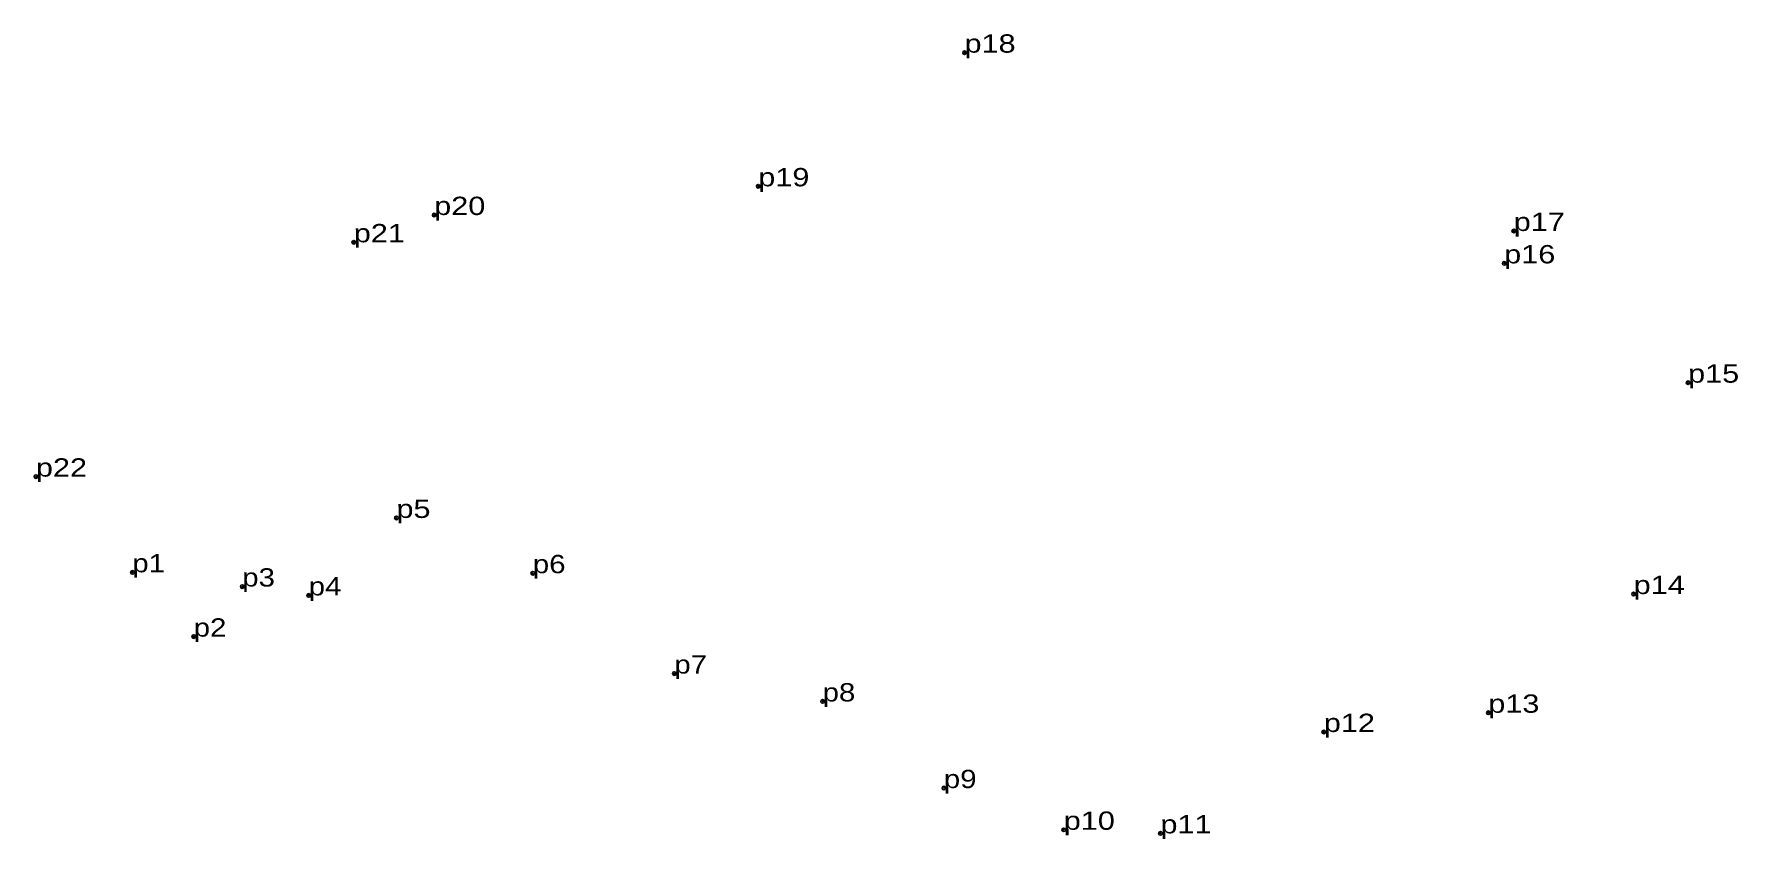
# Model space of a CAD drawing. Header units: metres. Extents: x 537170 to 540821, y 1835412 to 1838471.
# Drawn here: x 538609.2 to 538776.6, y 1838392 to 1838471.1 of the extents above; entities outside this region: 8.
import ezdxf

# ---------------------------------------------------------------- set-up
doc = ezdxf.new("R2010")
doc.units = ezdxf.units.M
doc.header["$LTSCALE"] = 0.72
doc.header["$PDMODE"] = 32
doc.header["$PDSIZE"] = 0.36
doc.layers.add('12', color=7, linetype='Continuous')
doc.layers.add('7', color=7, linetype='Continuous')

msp = doc.modelspace()

# ---------------------------------------------------------------- linework, layer by layer
at = {"layer": '7'}
for p in [(538700.64, 1838469.23), (538680.38, 1838456.1), (538648.54, 1838453.28), (538754.6, 1838451.71), (538640.64, 1838450.6), (538753.67, 1838448.53), (538771.73, 1838436.81), (538609.41, 1838427.58), (538644.83, 1838423.53), (538618.89, 1838418.17), (538658.23, 1838418.09), (538629.68, 1838416.78), (538636.21, 1838415.91), (538766.37, 1838416.04), (538624.91, 1838411.87), (538672.13, 1838408.23), (538686.7, 1838405.49), (538752.1, 1838404.38), (538735.94, 1838402.49), (538698.61, 1838396.98), (538710.39, 1838392.88), (538719.89, 1838392.53), (538020.86, 1837430.15), (538034.41, 1837429.87), (538012.7, 1837411.96), (538023.35, 1837405.65)]:
    msp.add_point(p, dxfattribs=at)

# ---------------------------------------------------------------- texts
at = {"layer": '12'}
for s, width, p in [('p18', 1.25, (538700.64, 1838469.23)), ('p19', 1.25, (538680.38, 1838456.1)), ('p20', 1.25, (538648.54, 1838453.28)), ('p17', 1.25, (538754.6, 1838451.71)), ('p21', 1.25, (538640.64, 1838450.6)), ('p16', 1.25, (538753.66, 1838448.53)), ('p15', 1.25, (538771.73, 1838436.81)), ('p22', 1.25, (538609.41, 1838427.58)), ('p5', 1.25, (538644.83, 1838423.52)), ('p1', 1.2, (538618.88, 1838418.18)), ('p6', 1.2, (538658.23, 1838418.09)), ('p3', 1.2, (538629.68, 1838416.78)), ('p4', 1.2, (538636.21, 1838415.91)), ('p14', 1.25, (538766.38, 1838416.04)), ('p2', 1.2, (538624.91, 1838411.86)), ('p7', 1.2, (538672.13, 1838408.23)), ('p8', 1.2, (538686.7, 1838405.49)), ('p13', 1.25, (538752.1, 1838404.38)), ('p12', 1.25, (538735.94, 1838402.49)), ('p9', 1.2, (538698.61, 1838396.98)), ('p10', 1.25, (538710.39, 1838392.88)), ('p11', 1.25, (538719.89, 1838392.53)), ('p30', 1.25, (538020.86, 1837430.16)), ('p31', 1.25, (538034.42, 1837429.87)), ('p28', 1.25, (538012.7, 1837411.96)), ('p29', 1.25, (538023.35, 1837405.65))]:
    msp.add_text(s, height=1.8, dxfattribs=dict(at, width=width)).set_placement(p)

doc.saveas('drawing.dxf')
